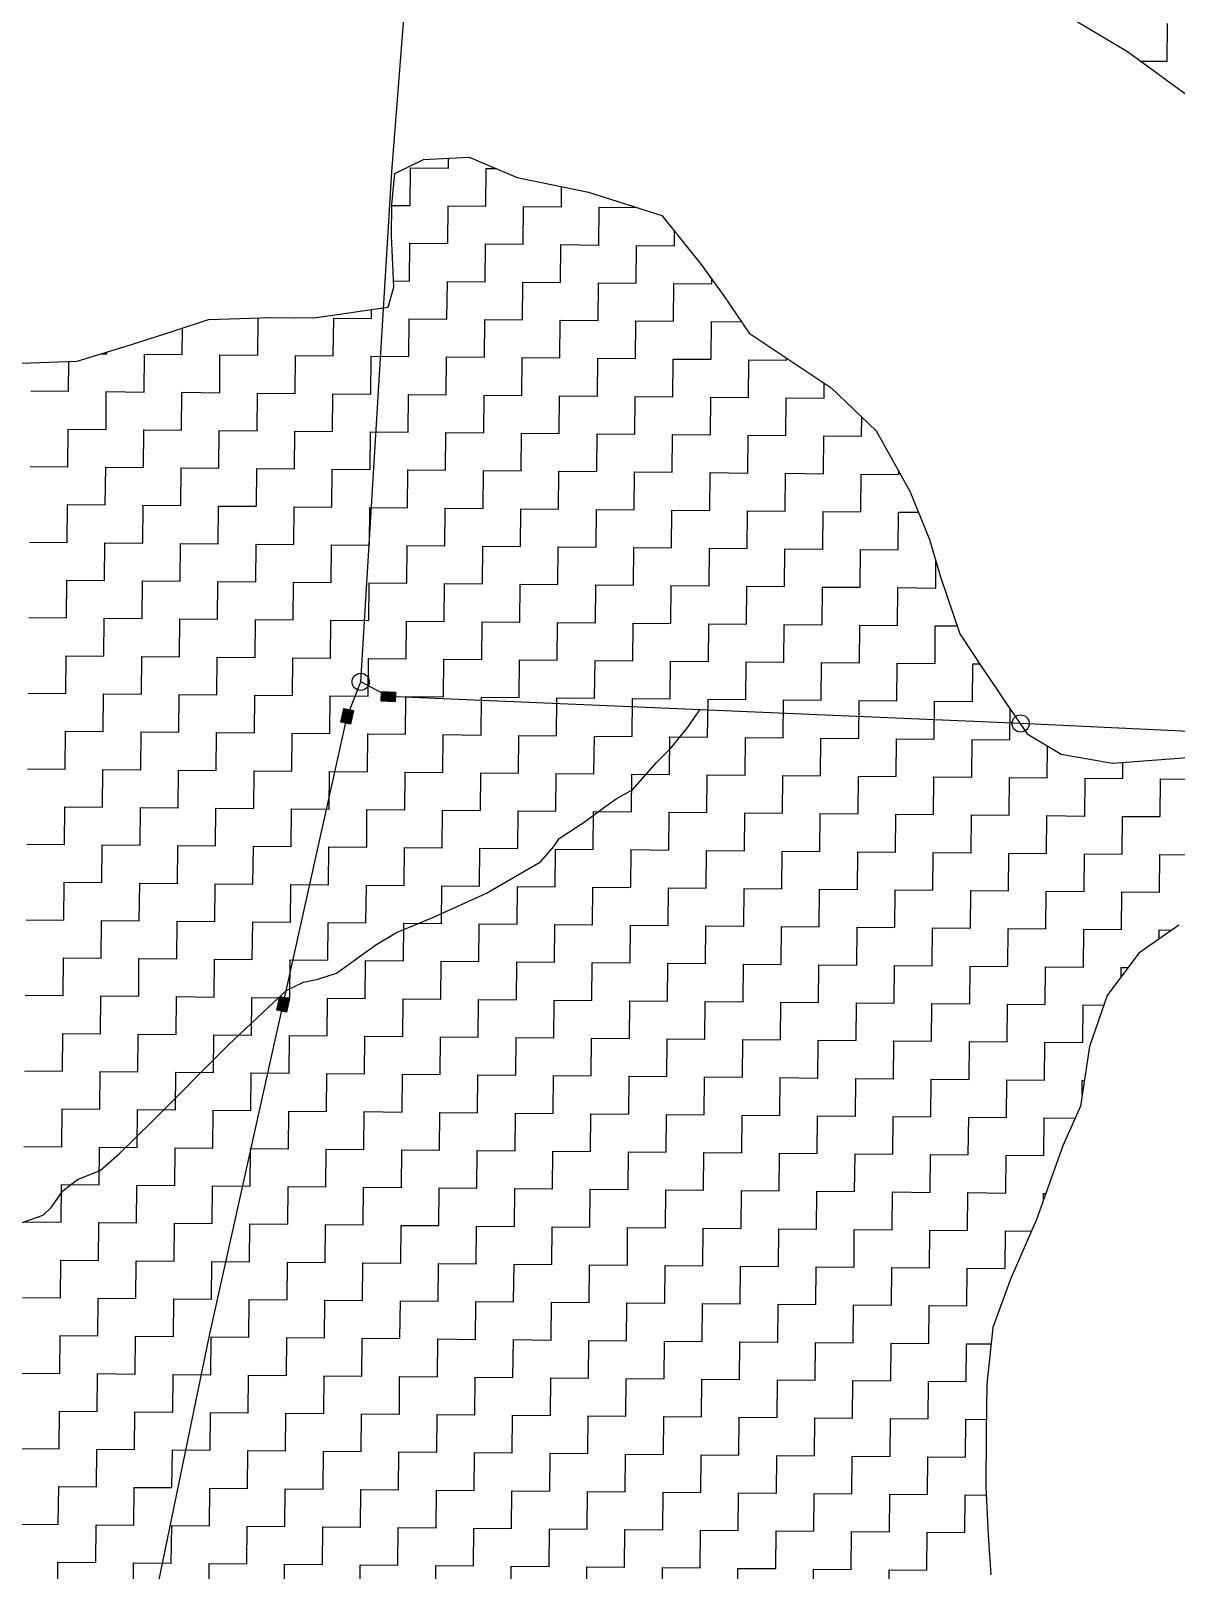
# Model space of a CAD drawing. Header units: metres. Extents: x 286188 to 288650, y 2015524 to 2018848.
# Drawn here: x 287897.1 to 288191, y 2016455.8 to 2016851 of the extents above; entities that cross this region are included whole.
import ezdxf

# ---------------------------------------------------------------- set-up
doc = ezdxf.new("R2010")
doc.units = ezdxf.units.M
doc.header["$MEASUREMENT"] = 0
for name, color, linetype in [('LINE_WATER', 4, 'Continuous'), ('POLY_HATCH', 12, 'Continuous'), ('POLY_PARCEL', 6, 'Continuous')]:
    doc.layers.add(name, color=color, linetype=linetype)

msp = doc.modelspace()

# ---------------------------------------------------------------- hatches: boundary and pattern name
for points in [[(287990.58, 2016678.75), (287990.69, 2016681.24), (287987.1, 2016681.39), (287986.99, 2016678.91)], [(287976.66, 2016673.5), (287979.09, 2016672.96), (287979.87, 2016676.47), (287977.44, 2016677.01)], [(287963.45, 2016602.57), (287961.02, 2016603.11), (287960.24, 2016599.6), (287962.67, 2016599.06)]]:
    msp.add_hatch(color=256).paths.add_polyline_path(points)

# ---------------------------------------------------------------- linework, layer by layer
for points in [[(287987.1, 2016681.39), (287990.69, 2016681.24), (287990.58, 2016678.75), (287986.99, 2016678.91)], [(287979.87, 2016676.47), (287979.09, 2016672.96), (287976.66, 2016673.5), (287977.44, 2016677.01)], [(287960.24, 2016599.6), (287961.02, 2016603.11), (287963.45, 2016602.57), (287962.67, 2016599.06)]]:
    msp.add_lwpolyline(points, close=True)
for centre in [(287981.73, 2016683.87), (288151.11, 2016673.18)]:
    msp.add_circle(centre, 2.2)
at = {"layer": 'LINE_WATER'}
for p, q in [((288065.71, 2016672.19), (288068.75, 2016676.68)), ((288061.43, 2016666.94), (288065.71, 2016672.19)), ((288057.7, 2016663.27), (288061.43, 2016666.94)), ((288051.55, 2016656.2), (288057.7, 2016663.27)), ((288047.3, 2016653.86), (288051.55, 2016656.2)), ((288044.37, 2016651.77), (288047.3, 2016653.86)), ((288039.05, 2016647.85), (288044.37, 2016651.77)), ((288032.67, 2016643.68), (288039.05, 2016647.85)), ((288027.86, 2016637.65), (288031.33, 2016641.58)), ((288031.33, 2016641.58), (288032.67, 2016643.68)), ((288014.04, 2016629.58), (288027.86, 2016637.65)), ((288000.23, 2016623.37), (288014.04, 2016629.58)), ((287990.94, 2016619.49), (288000.23, 2016623.37)), ((287985.63, 2016616.37), (287990.94, 2016619.49)), ((287975.52, 2016609.06), (287985.63, 2016616.37)), ((287970.74, 2016607.52), (287975.52, 2016609.06)), ((287957.99, 2016600.23), (287962.79, 2016604.68)), ((287962.79, 2016604.68), (287967.03, 2016606.76)), ((287967.03, 2016606.76), (287970.74, 2016607.52)), ((287947.86, 2016590.81), (287957.99, 2016600.23)), ((287928.18, 2016571), (287947.86, 2016590.81)), ((287919.91, 2016562.88), (287928.18, 2016571)), ((287914.85, 2016558.43), (287919.91, 2016562.88)), ((287909.01, 2016556.11), (287914.85, 2016558.43)), ((287902.34, 2016549.03), (287905.28, 2016553.24)), ((287905.28, 2016553.24), (287909.01, 2016556.11)), ((287880.84, 2016540.25), (287900.2, 2016546.94)), ((287900.2, 2016546.94), (287902.34, 2016549.03))]:
    msp.add_line(p, q, dxfattribs=at)
at = {"layer": 'POLY_HATCH'}
for p, q in [((288178.51, 2016845.53), (288124, 2016878.16)), ((288193.76, 2016834.44), (288178.51, 2016845.53)), ((287997.86, 2016817.95), (288009.56, 2016818.57)), ((288009.56, 2016818.57), (288021.93, 2016813.35)), ((287989.72, 2016806.34), (287990.52, 2016814.36)), ((287990.52, 2016814.36), (287997.86, 2016817.95)), ((288021.93, 2016813.35), (288040.17, 2016809.53)), ((287989.64, 2016798.3), (287989.72, 2016806.34)), ((288040.17, 2016809.53), (288059.02, 2016803.52)), ((288059.02, 2016803.52), (288069.14, 2016791.01)), ((287990.26, 2016785.15), (287989.64, 2016798.3)), ((288069.14, 2016791.01), (288074.91, 2016782.93)), ((287988.75, 2016780.05), (287990.26, 2016785.15)), ((288074.91, 2016782.93), (288081.4, 2016773.37)), ((287969.72, 2016777.3), (287988.75, 2016780.05)), ((287933.89, 2016773.97), (287942.68, 2016776.82)), ((287942.68, 2016776.82), (287958.76, 2016777.4)), ((287958.76, 2016777.4), (287969.72, 2016777.3)), ((287922.89, 2016770.42), (287933.89, 2016773.97)), ((288081.4, 2016773.37), (288102.47, 2016759.31)), ((287908.97, 2016766.17), (287922.89, 2016770.42)), ((287892.16, 2016765.59), (287908.97, 2016766.17)), ((288102.47, 2016759.31), (288114.06, 2016748.25)), ((288114.06, 2016748.25), (288122.69, 2016732.83)), ((288122.69, 2016732.83), (288127.69, 2016720.37)), ((288127.69, 2016720.37), (288130.53, 2016710.85)), ((288130.53, 2016710.85), (288135.51, 2016696.2)), ((288135.51, 2016696.2), (288141.28, 2016687.38)), ((288141.28, 2016687.38), (288147.77, 2016677.83)), ((288147.77, 2016677.83), (288152.82, 2016670.48)), ((288152.82, 2016670.48), (288161.54, 2016665.29)), ((288161.54, 2016665.29), (288174.67, 2016662.98)), ((288174.67, 2016662.98), (288209.77, 2016665.58)), ((288191.71, 2016621.44), (288181.41, 2016614.23)), ((288181.41, 2016614.23), (288173.28, 2016603.34)), ((288173.28, 2016603.34), (288168.77, 2016590.24)), ((288168.77, 2016590.24), (288166.44, 2016574.92)), ((288166.44, 2016574.92), (288161.97, 2016564.74)), ((288161.97, 2016564.74), (288155.22, 2016545.81)), ((288155.22, 2016545.81), (288148.5, 2016530.53)), ((288148.5, 2016530.53), (288144.01, 2016518.16)), ((288144.01, 2016518.16), (288142.41, 2016503.57)), ((288142.41, 2016503.57), (288142.3, 2016491.15)), ((288142.3, 2016491.15), (288142.18, 2016477.28)), ((288142.18, 2016477.28), (288142.8, 2016464.85)), ((288142.8, 2016464.85), (288143.43, 2016454.62))]:
    msp.add_line(p, q, dxfattribs=at)
at = {"layer": 'POLY_HATCH', "linetype": 'Continuous'}
for p, q in [((288188.7, 2016843.14), (288188.78, 2016852.84)), ((288181.71, 2016843.21), (288188.7, 2016843.14)), ((288004.23, 2016815.72), (288004.25, 2016818.29)), ((287994.45, 2016806.12), (287994.54, 2016815.81)), ((287994.54, 2016815.81), (288004.23, 2016815.72)), ((288013.84, 2016805.94), (288013.93, 2016815.63)), ((288013.93, 2016815.63), (288016.57, 2016815.61)), ((288033.23, 2016805.76), (288033.28, 2016810.97)), ((287989.72, 2016806.16), (287994.45, 2016806.12)), ((288004.06, 2016796.33), (288004.14, 2016806.03)), ((288004.14, 2016806.03), (288013.84, 2016805.94)), ((288023.45, 2016796.16), (288023.53, 2016805.85)), ((288023.53, 2016805.85), (288033.23, 2016805.76)), ((288042.84, 2016795.98), (288042.92, 2016805.68)), ((288042.92, 2016805.68), (288052.53, 2016805.59)), ((288062.23, 2016795.81), (288062.26, 2016799.52)), ((287994.27, 2016786.73), (287994.36, 2016796.42)), ((287994.36, 2016796.42), (288004.06, 2016796.33)), ((288013.66, 2016786.55), (288013.75, 2016796.25)), ((288013.75, 2016796.25), (288023.45, 2016796.16)), ((288033.05, 2016786.38), (288033.14, 2016796.07)), ((288033.14, 2016796.07), (288042.84, 2016795.98)), ((288052.44, 2016786.2), (288052.53, 2016795.89)), ((288052.53, 2016795.89), (288062.23, 2016795.81)), ((287990.18, 2016786.76), (287994.27, 2016786.73)), ((288003.88, 2016776.94), (288003.97, 2016786.64)), ((288003.97, 2016786.64), (288013.66, 2016786.55)), ((288023.27, 2016776.77), (288023.36, 2016786.46)), ((288023.36, 2016786.46), (288033.05, 2016786.38)), ((288071.83, 2016786.02), (288071.84, 2016787.22)), ((288042.66, 2016776.59), (288042.75, 2016786.29)), ((288042.75, 2016786.29), (288052.44, 2016786.2)), ((288062.05, 2016776.42), (288062.14, 2016786.11)), ((288062.14, 2016786.11), (288071.83, 2016786.02)), ((287984.49, 2016777.12), (287984.51, 2016779.44)), ((287935.93, 2016767.86), (287935.99, 2016774.65)), ((287955.32, 2016767.69), (287955.41, 2016777.28)), ((287957.64, 2016777.36), (287965.1, 2016777.29)), ((287965.1, 2016777.29), (287965.1, 2016777.34)), ((287974.71, 2016767.51), (287974.8, 2016777.21)), ((287974.8, 2016777.21), (287984.49, 2016777.12)), ((287994.1, 2016767.34), (287994.19, 2016777.03)), ((287994.19, 2016777.03), (288003.88, 2016776.94)), ((288013.49, 2016767.16), (288013.58, 2016776.86)), ((288013.58, 2016776.86), (288023.27, 2016776.77)), ((288032.88, 2016766.99), (288032.97, 2016776.68)), ((288032.97, 2016776.68), (288042.66, 2016776.59)), ((288052.27, 2016766.81), (288052.36, 2016776.51)), ((288052.36, 2016776.51), (288062.05, 2016776.42)), ((288071.66, 2016766.64), (288071.75, 2016776.33)), ((288071.75, 2016776.33), (288079.44, 2016776.26)), ((287915.13, 2016768.05), (287916.54, 2016768.04)), ((287916.54, 2016768.04), (287916.54, 2016768.48)), ((287926.15, 2016758.25), (287926.24, 2016767.95)), ((287926.24, 2016767.95), (287935.93, 2016767.86)), ((287945.54, 2016758.08), (287945.62, 2016767.77)), ((287945.62, 2016767.77), (287955.32, 2016767.69)), ((287964.93, 2016757.9), (287965.01, 2016767.6)), ((287965.01, 2016767.6), (287974.71, 2016767.51)), ((287984.32, 2016757.73), (287984.4, 2016767.42)), ((287984.4, 2016767.42), (287994.1, 2016767.34)), ((288003.71, 2016757.55), (288003.79, 2016767.25)), ((288003.79, 2016767.25), (288013.49, 2016767.16)), ((288023.1, 2016757.38), (288023.18, 2016767.07)), ((288023.18, 2016767.07), (288032.88, 2016766.99)), ((288042.49, 2016757.2), (288042.57, 2016766.9)), ((288042.57, 2016766.9), (288052.27, 2016766.81)), ((288061.88, 2016757.03), (288061.96, 2016766.72)), ((288061.96, 2016766.72), (288071.66, 2016766.64)), ((288091.05, 2016766.46), (288091.05, 2016766.93)), ((287906.76, 2016758.43), (287906.83, 2016766.09)), ((288081.26, 2016756.85), (288081.35, 2016766.55)), ((288081.35, 2016766.55), (288091.05, 2016766.46)), ((288100.65, 2016756.68), (288100.69, 2016760.49)), ((287897.06, 2016758.52), (287906.76, 2016758.43)), ((287916.37, 2016748.65), (287916.45, 2016758.34)), ((287916.45, 2016758.34), (287926.15, 2016758.25)), ((287935.75, 2016748.47), (287935.84, 2016758.17)), ((287935.84, 2016758.17), (287945.54, 2016758.08)), ((287955.14, 2016748.3), (287955.23, 2016757.99)), ((287955.23, 2016757.99), (287964.93, 2016757.9)), ((287974.53, 2016748.12), (287974.62, 2016757.82)), ((287974.62, 2016757.82), (287984.32, 2016757.73)), ((287993.92, 2016747.95), (287994.01, 2016757.64)), ((287994.01, 2016757.64), (288003.71, 2016757.55)), ((288013.31, 2016747.77), (288013.4, 2016757.47)), ((288013.4, 2016757.47), (288023.1, 2016757.38)), ((288032.7, 2016747.6), (288032.79, 2016757.29)), ((288032.79, 2016757.29), (288042.49, 2016757.2)), ((288052.09, 2016747.42), (288052.18, 2016757.12)), ((288052.18, 2016757.12), (288061.88, 2016757.03)), ((288071.48, 2016747.25), (288071.57, 2016756.94)), ((288071.57, 2016756.94), (288081.26, 2016756.85)), ((288090.87, 2016747.07), (288090.96, 2016756.77)), ((288090.96, 2016756.77), (288100.65, 2016756.68)), ((288110.26, 2016746.9), (288110.31, 2016751.83)), ((287906.58, 2016739.04), (287906.67, 2016748.73)), ((287906.67, 2016748.73), (287916.37, 2016748.65)), ((287925.97, 2016738.86), (287926.06, 2016748.56)), ((287926.06, 2016748.56), (287935.75, 2016748.47)), ((287945.36, 2016738.69), (287945.45, 2016748.38)), ((287945.45, 2016748.38), (287955.14, 2016748.3)), ((287964.75, 2016738.51), (287964.84, 2016748.21)), ((287964.84, 2016748.21), (287974.53, 2016748.12)), ((287984.14, 2016738.34), (287984.23, 2016748.03)), ((287984.23, 2016748.03), (287993.92, 2016747.95)), ((288003.53, 2016738.16), (288003.62, 2016747.86)), ((288003.62, 2016747.86), (288013.31, 2016747.77)), ((288022.92, 2016737.99), (288023.01, 2016747.68)), ((288023.01, 2016747.68), (288032.7, 2016747.6)), ((288042.31, 2016737.81), (288042.4, 2016747.51)), ((288042.4, 2016747.51), (288052.09, 2016747.42)), ((288061.7, 2016737.64), (288061.79, 2016747.33)), ((288061.79, 2016747.33), (288071.48, 2016747.25)), ((288081.09, 2016737.46), (288081.18, 2016747.16)), ((288081.18, 2016747.16), (288090.87, 2016747.07)), ((288100.48, 2016737.29), (288100.57, 2016746.98)), ((288100.57, 2016746.98), (288110.26, 2016746.9)), ((287896.89, 2016739.13), (287906.58, 2016739.04)), ((287916.19, 2016729.26), (287916.28, 2016738.95)), ((287916.28, 2016738.95), (287925.97, 2016738.86)), ((287935.58, 2016729.08), (287935.67, 2016738.78)), ((287935.67, 2016738.78), (287945.36, 2016738.69)), ((287954.97, 2016728.91), (287955.06, 2016738.6)), ((287955.06, 2016738.6), (287964.75, 2016738.51)), ((287974.36, 2016728.73), (287974.45, 2016738.43)), ((287974.45, 2016738.43), (287984.14, 2016738.34)), ((287993.75, 2016728.56), (287993.84, 2016738.25)), ((287993.84, 2016738.25), (288003.53, 2016738.16)), ((288013.14, 2016728.38), (288013.23, 2016738.08)), ((288013.23, 2016738.08), (288022.92, 2016737.99)), ((288032.53, 2016728.21), (288032.62, 2016737.9)), ((288032.62, 2016737.9), (288042.31, 2016737.81)), ((288051.92, 2016728.03), (288052.01, 2016737.73)), ((288052.01, 2016737.73), (288061.7, 2016737.64)), ((288071.31, 2016727.86), (288071.39, 2016737.55)), ((288071.39, 2016737.55), (288081.09, 2016737.46)), ((288090.7, 2016727.68), (288090.78, 2016737.38)), ((288090.78, 2016737.38), (288100.48, 2016737.29)), ((288110.09, 2016727.51), (288110.17, 2016737.2)), ((288110.17, 2016737.2), (288119.87, 2016737.11)), ((288119.87, 2016737.11), (288119.88, 2016737.86)), ((287906.41, 2016719.65), (287906.5, 2016729.34)), ((287906.5, 2016729.34), (287916.19, 2016729.26)), ((287925.8, 2016719.47), (287925.88, 2016729.17)), ((287925.88, 2016729.17), (287935.58, 2016729.08)), ((287945.19, 2016719.3), (287945.27, 2016728.99)), ((287945.27, 2016728.99), (287954.97, 2016728.91)), ((287964.58, 2016719.12), (287964.66, 2016728.82)), ((287964.66, 2016728.82), (287974.36, 2016728.73)), ((287983.97, 2016718.95), (287984.05, 2016728.64)), ((287984.05, 2016728.64), (287993.75, 2016728.56)), ((288003.36, 2016718.77), (288003.44, 2016728.47)), ((288003.44, 2016728.47), (288013.14, 2016728.38)), ((288022.75, 2016718.6), (288022.83, 2016728.29)), ((288022.83, 2016728.29), (288032.53, 2016728.21)), ((288042.14, 2016718.42), (288042.22, 2016728.12)), ((288042.22, 2016728.12), (288051.92, 2016728.03)), ((288061.52, 2016718.25), (288061.61, 2016727.94)), ((288061.61, 2016727.94), (288071.31, 2016727.86)), ((288080.91, 2016718.07), (288081, 2016727.77)), ((288081, 2016727.77), (288090.7, 2016727.68)), ((288100.3, 2016717.9), (288100.39, 2016727.59)), ((288100.39, 2016727.59), (288110.09, 2016727.51)), ((288119.69, 2016717.72), (288119.78, 2016727.42)), ((288119.78, 2016727.42), (288124.88, 2016727.37)), ((287896.71, 2016719.74), (287906.41, 2016719.65)), ((287916.01, 2016709.87), (287916.1, 2016719.56)), ((287916.1, 2016719.56), (287925.8, 2016719.47)), ((287935.4, 2016709.69), (287935.49, 2016719.39)), ((287935.49, 2016719.39), (287945.19, 2016719.3)), ((287954.79, 2016709.52), (287954.88, 2016719.21)), ((287954.88, 2016719.21), (287964.58, 2016719.12)), ((287974.18, 2016709.34), (287974.27, 2016719.04)), ((287974.27, 2016719.04), (287983.97, 2016718.95)), ((287993.57, 2016709.17), (287993.66, 2016718.86)), ((287993.66, 2016718.86), (288003.36, 2016718.77)), ((288012.96, 2016708.99), (288013.05, 2016718.69)), ((288013.05, 2016718.69), (288022.75, 2016718.6)), ((288032.35, 2016708.82), (288032.44, 2016718.51)), ((288032.44, 2016718.51), (288042.14, 2016718.42)), ((288051.74, 2016708.64), (288051.83, 2016718.34)), ((288051.83, 2016718.34), (288061.52, 2016718.25)), ((288071.13, 2016708.47), (288071.22, 2016718.16)), ((288071.22, 2016718.16), (288080.91, 2016718.07)), ((288090.52, 2016708.29), (288090.61, 2016717.99)), ((288090.61, 2016717.99), (288100.3, 2016717.9)), ((288109.91, 2016708.12), (288110, 2016717.81)), ((288110, 2016717.81), (288119.69, 2016717.72)), ((288129.3, 2016707.94), (288129.36, 2016714.76)), ((287906.23, 2016700.26), (287906.32, 2016709.95)), ((287906.32, 2016709.95), (287916.01, 2016709.87)), ((287925.62, 2016700.08), (287925.71, 2016709.78)), ((287925.71, 2016709.78), (287935.4, 2016709.69)), ((287945.01, 2016699.91), (287945.1, 2016709.6)), ((287945.1, 2016709.6), (287954.79, 2016709.52)), ((287964.4, 2016699.73), (287964.49, 2016709.43)), ((287964.49, 2016709.43), (287974.18, 2016709.34)), ((287983.79, 2016699.56), (287983.88, 2016709.25)), ((287983.88, 2016709.25), (287993.57, 2016709.17)), ((288003.18, 2016699.38), (288003.27, 2016709.08)), ((288003.27, 2016709.08), (288012.96, 2016708.99)), ((288022.57, 2016699.21), (288022.66, 2016708.9)), ((288022.66, 2016708.9), (288032.35, 2016708.82)), ((288041.96, 2016699.03), (288042.05, 2016708.73)), ((288042.05, 2016708.73), (288051.74, 2016708.64)), ((288061.35, 2016698.86), (288061.44, 2016708.55)), ((288061.44, 2016708.55), (288071.13, 2016708.47)), ((288080.74, 2016698.68), (288080.83, 2016708.38)), ((288080.83, 2016708.38), (288090.52, 2016708.29)), ((288100.13, 2016698.51), (288100.22, 2016708.2)), ((288100.22, 2016708.2), (288109.91, 2016708.12)), ((288119.52, 2016698.33), (288119.61, 2016708.03)), ((288119.61, 2016708.03), (288129.3, 2016707.94)), ((287896.54, 2016700.35), (287906.23, 2016700.26)), ((287915.84, 2016690.48), (287915.93, 2016700.17)), ((287915.93, 2016700.17), (287925.62, 2016700.08)), ((287935.23, 2016690.3), (287935.32, 2016700)), ((287935.32, 2016700), (287945.01, 2016699.91)), ((287954.62, 2016690.13), (287954.71, 2016699.82)), ((287954.71, 2016699.82), (287964.4, 2016699.73)), ((287974.01, 2016689.95), (287974.1, 2016699.65)), ((287974.1, 2016699.65), (287983.79, 2016699.56)), ((287993.4, 2016689.78), (287993.49, 2016699.47)), ((287993.49, 2016699.47), (288003.18, 2016699.38)), ((288012.79, 2016689.6), (288012.88, 2016699.3)), ((288012.88, 2016699.3), (288022.57, 2016699.21)), ((288032.18, 2016689.43), (288032.27, 2016699.12)), ((288032.27, 2016699.12), (288041.96, 2016699.03)), ((288051.57, 2016689.25), (288051.65, 2016698.95)), ((288051.65, 2016698.95), (288061.35, 2016698.86)), ((288070.96, 2016689.08), (288071.04, 2016698.77)), ((288071.04, 2016698.77), (288080.74, 2016698.68)), ((288090.35, 2016688.9), (288090.43, 2016698.6)), ((288090.43, 2016698.6), (288100.13, 2016698.51)), ((288109.74, 2016688.73), (288109.82, 2016698.42)), ((288109.82, 2016698.42), (288119.52, 2016698.33)), ((288129.13, 2016688.55), (288129.21, 2016698.25)), ((288129.21, 2016698.25), (288134.83, 2016698.19)), ((287906.06, 2016680.87), (287906.14, 2016690.57)), ((287906.14, 2016690.57), (287915.84, 2016690.48)), ((287925.45, 2016680.7), (287925.53, 2016690.39)), ((287925.53, 2016690.39), (287935.23, 2016690.3)), ((287944.84, 2016680.52), (287944.92, 2016690.21)), ((287944.92, 2016690.21), (287954.62, 2016690.13)), ((287964.23, 2016680.34), (287964.31, 2016690.04)), ((287964.31, 2016690.04), (287974.01, 2016689.95)), ((287983.62, 2016680.17), (287983.7, 2016689.86)), ((287983.7, 2016689.86), (287993.4, 2016689.78)), ((288003.01, 2016679.99), (288003.09, 2016689.69)), ((288003.09, 2016689.69), (288012.79, 2016689.6)), ((288022.4, 2016679.82), (288022.48, 2016689.51)), ((288022.48, 2016689.51), (288032.18, 2016689.43)), ((288041.78, 2016679.64), (288041.87, 2016689.34)), ((288041.87, 2016689.34), (288051.57, 2016689.25)), ((288061.17, 2016679.47), (288061.26, 2016689.16)), ((288061.26, 2016689.16), (288070.96, 2016689.08)), ((288080.56, 2016679.29), (288080.65, 2016688.99)), ((288080.65, 2016688.99), (288090.35, 2016688.9)), ((288099.95, 2016679.12), (288100.04, 2016688.81)), ((288100.04, 2016688.81), (288109.74, 2016688.73)), ((288119.34, 2016678.94), (288119.43, 2016688.64)), ((288119.43, 2016688.64), (288129.13, 2016688.55)), ((288138.73, 2016678.77), (288138.82, 2016688.46)), ((288138.82, 2016688.46), (288140.58, 2016688.45)), ((287896.36, 2016680.96), (287906.06, 2016680.87)), ((287915.66, 2016671.09), (287915.75, 2016680.78)), ((287915.75, 2016680.78), (287925.45, 2016680.7)), ((287935.05, 2016670.91), (287935.14, 2016680.61)), ((287935.14, 2016680.61), (287944.84, 2016680.52)), ((287954.44, 2016670.74), (287954.53, 2016680.43)), ((287954.53, 2016680.43), (287964.23, 2016680.34)), ((287973.83, 2016670.56), (287973.92, 2016680.26)), ((287973.92, 2016680.26), (287983.62, 2016680.17)), ((287993.22, 2016670.39), (287993.31, 2016680.08)), ((287993.31, 2016680.08), (288003.01, 2016679.99)), ((288012.61, 2016670.21), (288012.7, 2016679.91)), ((288012.7, 2016679.91), (288022.4, 2016679.82)), ((288032, 2016670.04), (288032.09, 2016679.73)), ((288032.09, 2016679.73), (288041.78, 2016679.64)), ((288051.39, 2016669.86), (288051.48, 2016679.56)), ((288051.48, 2016679.56), (288061.17, 2016679.47)), ((288070.78, 2016669.69), (288070.87, 2016679.38)), ((288070.87, 2016679.38), (288080.56, 2016679.29)), ((288090.17, 2016669.51), (288090.26, 2016679.21)), ((288090.26, 2016679.21), (288099.95, 2016679.12)), ((288109.56, 2016669.34), (288109.65, 2016679.03)), ((288109.65, 2016679.03), (288119.34, 2016678.94)), ((288128.95, 2016669.16), (288129.04, 2016678.86)), ((288129.04, 2016678.86), (288138.73, 2016678.77)), ((288148.34, 2016668.99), (288148.41, 2016676.89)), ((287905.88, 2016661.48), (287905.97, 2016671.18)), ((287905.97, 2016671.18), (287915.66, 2016671.09)), ((287925.27, 2016661.31), (287925.36, 2016671)), ((287925.36, 2016671), (287935.05, 2016670.91)), ((287944.66, 2016661.13), (287944.75, 2016670.83)), ((287944.75, 2016670.83), (287954.44, 2016670.74)), ((287964.05, 2016660.96), (287964.14, 2016670.65)), ((287964.14, 2016670.65), (287973.83, 2016670.56)), ((287983.44, 2016660.78), (287983.53, 2016670.47)), ((287983.53, 2016670.47), (287993.22, 2016670.39)), ((288002.83, 2016660.6), (288002.92, 2016670.3)), ((288002.92, 2016670.3), (288012.61, 2016670.21)), ((288022.22, 2016660.43), (288022.31, 2016670.12)), ((288022.31, 2016670.12), (288032, 2016670.04)), ((288041.61, 2016660.25), (288041.7, 2016669.95)), ((288041.7, 2016669.95), (288051.39, 2016669.86)), ((288061, 2016660.08), (288061.09, 2016669.77)), ((288061.09, 2016669.77), (288070.78, 2016669.69)), ((288080.39, 2016659.9), (288080.48, 2016669.6)), ((288080.48, 2016669.6), (288090.17, 2016669.51)), ((288099.78, 2016659.73), (288099.87, 2016669.42)), ((288099.87, 2016669.42), (288109.56, 2016669.34)), ((288119.17, 2016659.55), (288119.26, 2016669.25)), ((288119.26, 2016669.25), (288128.95, 2016669.16)), ((288138.56, 2016659.38), (288138.65, 2016669.07)), ((288138.65, 2016669.07), (288148.34, 2016668.99)), ((288157.95, 2016659.2), (288158.02, 2016667.38)), ((287896.19, 2016661.57), (287905.88, 2016661.48)), ((287915.49, 2016651.7), (287915.58, 2016661.39)), ((287915.58, 2016661.39), (287925.27, 2016661.31)), ((287934.88, 2016651.52), (287934.97, 2016661.22)), ((287934.97, 2016661.22), (287944.66, 2016661.13)), ((287954.27, 2016651.35), (287954.36, 2016661.04)), ((287954.36, 2016661.04), (287964.05, 2016660.96)), ((287973.66, 2016651.17), (287973.75, 2016660.87)), ((287973.75, 2016660.87), (287983.44, 2016660.78)), ((287993.05, 2016651), (287993.14, 2016660.69)), ((287993.14, 2016660.69), (288002.83, 2016660.6)), ((288012.44, 2016650.82), (288012.53, 2016660.52)), ((288012.53, 2016660.52), (288022.22, 2016660.43)), ((288031.83, 2016650.65), (288031.91, 2016660.34)), ((288031.91, 2016660.34), (288041.61, 2016660.25)), ((288051.22, 2016650.47), (288051.3, 2016660.17)), ((288051.3, 2016660.17), (288061, 2016660.08)), ((288070.61, 2016650.3), (288070.69, 2016659.99)), ((288070.69, 2016659.99), (288080.39, 2016659.9)), ((288177.34, 2016659.03), (288177.37, 2016663.18)), ((288090, 2016650.12), (288090.08, 2016659.82)), ((288090.08, 2016659.82), (288099.78, 2016659.73)), ((288109.39, 2016649.95), (288109.47, 2016659.64)), ((288109.47, 2016659.64), (288119.17, 2016659.55)), ((288128.78, 2016649.77), (288128.86, 2016659.47)), ((288128.86, 2016659.47), (288138.56, 2016659.38)), ((288148.17, 2016649.6), (288148.25, 2016659.29)), ((288148.25, 2016659.29), (288157.95, 2016659.2)), ((288167.56, 2016649.42), (288167.64, 2016659.12)), ((288167.64, 2016659.12), (288177.34, 2016659.03)), ((288186.94, 2016649.25), (288187.03, 2016658.94)), ((288187.03, 2016658.94), (288196.73, 2016658.85)), ((287905.71, 2016642.09), (287905.79, 2016651.79)), ((287905.79, 2016651.79), (287915.49, 2016651.7)), ((287925.1, 2016641.92), (287925.18, 2016651.61)), ((287925.18, 2016651.61), (287934.88, 2016651.52)), ((287944.49, 2016641.74), (287944.57, 2016651.44)), ((287944.57, 2016651.44), (287954.27, 2016651.35)), ((287963.88, 2016641.57), (287963.96, 2016651.26)), ((287963.96, 2016651.26), (287973.66, 2016651.17)), ((287983.27, 2016641.39), (287983.35, 2016651.09)), ((287983.35, 2016651.09), (287993.05, 2016651)), ((288002.66, 2016641.22), (288002.74, 2016650.91)), ((288002.74, 2016650.91), (288012.44, 2016650.82)), ((288022.04, 2016641.04), (288022.13, 2016650.73)), ((288022.13, 2016650.73), (288031.83, 2016650.65)), ((288041.43, 2016640.86), (288041.52, 2016650.56)), ((288041.52, 2016650.56), (288051.22, 2016650.47)), ((288060.82, 2016640.69), (288060.91, 2016650.38)), ((288060.91, 2016650.38), (288070.61, 2016650.3)), ((288080.21, 2016640.51), (288080.3, 2016650.21)), ((288080.3, 2016650.21), (288090, 2016650.12)), ((288099.6, 2016640.34), (288099.69, 2016650.03)), ((288099.69, 2016650.03), (288109.39, 2016649.95)), ((288118.99, 2016640.16), (288119.08, 2016649.86)), ((288119.08, 2016649.86), (288128.78, 2016649.77)), ((288138.38, 2016639.99), (288138.47, 2016649.68)), ((288138.47, 2016649.68), (288148.17, 2016649.6)), ((288157.77, 2016639.81), (288157.86, 2016649.51)), ((288157.86, 2016649.51), (288167.56, 2016649.42)), ((288177.16, 2016639.64), (288177.25, 2016649.33)), ((288177.25, 2016649.33), (288186.94, 2016649.25)), ((287896.01, 2016642.18), (287905.71, 2016642.09)), ((287915.31, 2016632.31), (287915.4, 2016642)), ((287915.4, 2016642), (287925.1, 2016641.92)), ((287934.7, 2016632.13), (287934.79, 2016641.83)), ((287934.79, 2016641.83), (287944.49, 2016641.74)), ((287954.09, 2016631.96), (287954.18, 2016641.65)), ((287954.18, 2016641.65), (287963.88, 2016641.57)), ((287973.48, 2016631.78), (287973.57, 2016641.48)), ((287973.57, 2016641.48), (287983.27, 2016641.39)), ((287992.87, 2016631.61), (287992.96, 2016641.3)), ((287992.96, 2016641.3), (288002.66, 2016641.22)), ((288012.26, 2016631.43), (288012.35, 2016641.13)), ((288012.35, 2016641.13), (288022.04, 2016641.04)), ((288031.65, 2016631.26), (288031.74, 2016640.95)), ((288031.74, 2016640.95), (288041.43, 2016640.86)), ((288051.04, 2016631.08), (288051.13, 2016640.78)), ((288051.13, 2016640.78), (288060.82, 2016640.69)), ((288070.43, 2016630.91), (288070.52, 2016640.6)), ((288070.52, 2016640.6), (288080.21, 2016640.51)), ((288089.82, 2016630.73), (288089.91, 2016640.43)), ((288089.91, 2016640.43), (288099.6, 2016640.34)), ((288109.21, 2016630.56), (288109.3, 2016640.25)), ((288109.3, 2016640.25), (288118.99, 2016640.16)), ((288128.6, 2016630.38), (288128.69, 2016640.08)), ((288128.69, 2016640.08), (288138.38, 2016639.99)), ((288147.99, 2016630.21), (288148.08, 2016639.9)), ((288148.08, 2016639.9), (288157.77, 2016639.81)), ((288167.38, 2016630.03), (288167.47, 2016639.73)), ((288167.47, 2016639.73), (288177.16, 2016639.64)), ((288186.77, 2016629.86), (288186.86, 2016639.55)), ((288186.86, 2016639.55), (288196.55, 2016639.46)), ((287905.53, 2016622.7), (287905.62, 2016632.4)), ((287905.62, 2016632.4), (287915.31, 2016632.31)), ((287924.92, 2016622.53), (287925.01, 2016632.22)), ((287925.01, 2016632.22), (287934.7, 2016632.13)), ((287944.31, 2016622.35), (287944.4, 2016632.05)), ((287944.4, 2016632.05), (287954.09, 2016631.96)), ((287963.7, 2016622.18), (287963.79, 2016631.87)), ((287963.79, 2016631.87), (287973.48, 2016631.78)), ((287983.09, 2016622), (287983.18, 2016631.7)), ((287983.18, 2016631.7), (287992.87, 2016631.61)), ((288002.48, 2016621.83), (288002.57, 2016631.52)), ((288002.57, 2016631.52), (288012.26, 2016631.43)), ((288021.87, 2016621.65), (288021.96, 2016631.35)), ((288021.96, 2016631.35), (288031.65, 2016631.26)), ((288041.26, 2016621.48), (288041.35, 2016631.17)), ((288041.35, 2016631.17), (288051.04, 2016631.08)), ((288060.65, 2016621.3), (288060.74, 2016630.99)), ((288060.74, 2016630.99), (288070.43, 2016630.91)), ((288080.04, 2016621.12), (288080.13, 2016630.82)), ((288080.13, 2016630.82), (288089.82, 2016630.73)), ((288099.43, 2016620.95), (288099.52, 2016630.64)), ((288099.52, 2016630.64), (288109.21, 2016630.56)), ((288118.82, 2016620.77), (288118.91, 2016630.47)), ((288118.91, 2016630.47), (288128.6, 2016630.38)), ((288138.21, 2016620.6), (288138.3, 2016630.29)), ((288138.3, 2016630.29), (288147.99, 2016630.21)), ((288157.6, 2016620.42), (288157.69, 2016630.12)), ((288157.69, 2016630.12), (288167.38, 2016630.03)), ((288176.99, 2016620.25), (288177.07, 2016629.94)), ((288177.07, 2016629.94), (288186.77, 2016629.86)), ((287895.84, 2016622.79), (287905.53, 2016622.7)), ((287915.14, 2016612.92), (287915.23, 2016622.61)), ((287915.23, 2016622.61), (287924.92, 2016622.53)), ((287934.53, 2016612.74), (287934.62, 2016622.44)), ((287934.62, 2016622.44), (287944.31, 2016622.35)), ((287953.92, 2016612.57), (287954.01, 2016622.26)), ((287954.01, 2016622.26), (287963.7, 2016622.18)), ((287973.31, 2016612.39), (287973.4, 2016622.09)), ((287973.4, 2016622.09), (287983.09, 2016622)), ((287992.7, 2016612.22), (287992.79, 2016621.91)), ((287992.79, 2016621.91), (288002.48, 2016621.83)), ((288012.09, 2016612.04), (288012.17, 2016621.74)), ((288012.17, 2016621.74), (288021.87, 2016621.65)), ((288031.48, 2016611.87), (288031.56, 2016621.56)), ((288031.56, 2016621.56), (288041.26, 2016621.48)), ((288050.87, 2016611.69), (288050.95, 2016621.39)), ((288050.95, 2016621.39), (288060.65, 2016621.3)), ((288070.26, 2016611.52), (288070.34, 2016621.21)), ((288070.34, 2016621.21), (288080.04, 2016621.12)), ((288089.65, 2016611.34), (288089.73, 2016621.04)), ((288089.73, 2016621.04), (288099.43, 2016620.95)), ((288109.04, 2016611.17), (288109.12, 2016620.86)), ((288109.12, 2016620.86), (288118.82, 2016620.77)), ((288128.43, 2016610.99), (288128.51, 2016620.69)), ((288128.51, 2016620.69), (288138.21, 2016620.6)), ((288147.82, 2016610.82), (288147.9, 2016620.51)), ((288147.9, 2016620.51), (288157.6, 2016620.42)), ((288167.2, 2016610.64), (288167.29, 2016620.34)), ((288167.29, 2016620.34), (288176.99, 2016620.25)), ((288186.66, 2016617.9), (288186.68, 2016620.16)), ((288186.68, 2016620.16), (288189.85, 2016620.13)), ((287905.36, 2016603.31), (287905.44, 2016613.01)), ((287905.44, 2016613.01), (287915.14, 2016612.92)), ((287924.75, 2016603.14), (287924.83, 2016612.83)), ((287924.83, 2016612.83), (287934.53, 2016612.74)), ((287944.14, 2016602.96), (287944.22, 2016612.66)), ((287944.22, 2016612.66), (287953.92, 2016612.57)), ((287963.53, 2016602.79), (287963.61, 2016612.48)), ((287963.61, 2016612.48), (287973.31, 2016612.39)), ((287982.92, 2016602.61), (287983, 2016612.31)), ((287983, 2016612.31), (287992.7, 2016612.22)), ((288002.3, 2016602.44), (288002.39, 2016612.13)), ((288002.39, 2016612.13), (288012.09, 2016612.04)), ((288021.69, 2016602.26), (288021.78, 2016611.96)), ((288021.78, 2016611.96), (288031.48, 2016611.87)), ((288041.08, 2016602.09), (288041.17, 2016611.78)), ((288041.17, 2016611.78), (288050.87, 2016611.69)), ((288060.47, 2016601.91), (288060.56, 2016611.61)), ((288060.56, 2016611.61), (288070.26, 2016611.52)), ((288079.86, 2016601.74), (288079.95, 2016611.43)), ((288079.95, 2016611.43), (288089.65, 2016611.34)), ((288099.25, 2016601.56), (288099.34, 2016611.25)), ((288099.34, 2016611.25), (288109.04, 2016611.17)), ((288118.64, 2016601.38), (288118.73, 2016611.08)), ((288118.73, 2016611.08), (288128.43, 2016610.99)), ((288138.03, 2016601.21), (288138.12, 2016610.9)), ((288138.12, 2016610.9), (288147.82, 2016610.82)), ((288157.42, 2016601.03), (288157.51, 2016610.73)), ((288157.51, 2016610.73), (288167.2, 2016610.64)), ((288176.88, 2016608.16), (288176.9, 2016610.55)), ((288176.9, 2016610.55), (288178.66, 2016610.54)), ((287895.66, 2016603.4), (287905.36, 2016603.31)), ((287914.96, 2016593.53), (287915.05, 2016603.22)), ((287915.05, 2016603.22), (287924.75, 2016603.14)), ((287934.35, 2016593.35), (287934.44, 2016603.05)), ((287934.44, 2016603.05), (287944.14, 2016602.96)), ((287953.74, 2016593.18), (287953.83, 2016602.87)), ((287953.83, 2016602.87), (287963.53, 2016602.79)), ((287973.13, 2016593), (287973.22, 2016602.7)), ((287973.22, 2016602.7), (287982.92, 2016602.61)), ((287992.52, 2016592.83), (287992.61, 2016602.52)), ((287992.61, 2016602.52), (288002.3, 2016602.44)), ((288011.91, 2016592.65), (288012, 2016602.35)), ((288012, 2016602.35), (288021.69, 2016602.26)), ((288031.3, 2016592.48), (288031.39, 2016602.17)), ((288031.39, 2016602.17), (288041.08, 2016602.09)), ((288050.69, 2016592.3), (288050.78, 2016602)), ((288050.78, 2016602), (288060.47, 2016601.91)), ((288070.08, 2016592.13), (288070.17, 2016601.82)), ((288070.17, 2016601.82), (288079.86, 2016601.74)), ((288089.47, 2016591.95), (288089.56, 2016601.65)), ((288089.56, 2016601.65), (288099.25, 2016601.56)), ((288108.86, 2016591.78), (288108.95, 2016601.47)), ((288108.95, 2016601.47), (288118.64, 2016601.38)), ((288128.25, 2016591.6), (288128.34, 2016601.3)), ((288128.34, 2016601.3), (288138.03, 2016601.21)), ((288147.64, 2016591.43), (288147.73, 2016601.12)), ((288147.73, 2016601.12), (288157.42, 2016601.03)), ((288167.03, 2016591.25), (288167.12, 2016600.95)), ((288167.12, 2016600.95), (288172.44, 2016600.9)), ((287905.18, 2016583.92), (287905.27, 2016593.62)), ((287905.27, 2016593.62), (287914.96, 2016593.53)), ((287924.57, 2016583.75), (287924.66, 2016593.44)), ((287924.66, 2016593.44), (287934.35, 2016593.35)), ((287943.96, 2016583.57), (287944.05, 2016593.27)), ((287944.05, 2016593.27), (287953.74, 2016593.18)), ((287963.35, 2016583.4), (287963.44, 2016593.09)), ((287963.44, 2016593.09), (287973.13, 2016593)), ((287982.74, 2016583.22), (287982.83, 2016592.92)), ((287982.83, 2016592.92), (287992.52, 2016592.83)), ((288002.13, 2016583.05), (288002.22, 2016592.74)), ((288002.22, 2016592.74), (288011.91, 2016592.65)), ((288021.52, 2016582.87), (288021.61, 2016592.57)), ((288021.61, 2016592.57), (288031.3, 2016592.48)), ((288040.91, 2016582.7), (288041, 2016592.39)), ((288041, 2016592.39), (288050.69, 2016592.3)), ((288060.3, 2016582.52), (288060.39, 2016592.22)), ((288060.39, 2016592.22), (288070.08, 2016592.13)), ((288079.69, 2016582.35), (288079.78, 2016592.04)), ((288079.78, 2016592.04), (288089.47, 2016591.95)), ((288099.08, 2016582.17), (288099.17, 2016591.87)), ((288099.17, 2016591.87), (288108.86, 2016591.78)), ((288118.47, 2016582), (288118.56, 2016591.69)), ((288118.56, 2016591.69), (288128.25, 2016591.6)), ((288137.86, 2016581.82), (288137.95, 2016591.51)), ((288137.95, 2016591.51), (288147.64, 2016591.43)), ((288157.25, 2016581.64), (288157.33, 2016591.34)), ((288157.33, 2016591.34), (288167.03, 2016591.25)), ((287895.49, 2016584.01), (287905.18, 2016583.92)), ((287914.79, 2016574.14), (287914.88, 2016583.83)), ((287914.88, 2016583.83), (287924.57, 2016583.75)), ((287934.18, 2016573.96), (287934.27, 2016583.66)), ((287934.27, 2016583.66), (287943.96, 2016583.57)), ((287953.57, 2016573.79), (287953.66, 2016583.48)), ((287953.66, 2016583.48), (287963.35, 2016583.4)), ((287972.96, 2016573.61), (287973.05, 2016583.31)), ((287973.05, 2016583.31), (287982.74, 2016583.22)), ((287992.35, 2016573.44), (287992.43, 2016583.13)), ((287992.43, 2016583.13), (288002.13, 2016583.05)), ((288011.74, 2016573.26), (288011.82, 2016582.96)), ((288011.82, 2016582.96), (288021.52, 2016582.87)), ((288031.13, 2016573.09), (288031.21, 2016582.78)), ((288031.21, 2016582.78), (288040.91, 2016582.7)), ((288050.52, 2016572.91), (288050.6, 2016582.61)), ((288050.6, 2016582.61), (288060.3, 2016582.52)), ((288069.91, 2016572.74), (288069.99, 2016582.43)), ((288069.99, 2016582.43), (288079.69, 2016582.35)), ((288089.3, 2016572.56), (288089.38, 2016582.26)), ((288089.38, 2016582.26), (288099.08, 2016582.17)), ((288108.69, 2016572.39), (288108.77, 2016582.08)), ((288108.77, 2016582.08), (288118.47, 2016582)), ((288128.08, 2016572.21), (288128.16, 2016581.91)), ((288128.16, 2016581.91), (288137.86, 2016581.82)), ((288147.46, 2016572.04), (288147.55, 2016581.73)), ((288147.55, 2016581.73), (288157.25, 2016581.64)), ((288166.91, 2016577.98), (288166.94, 2016581.56)), ((288166.94, 2016581.56), (288167.45, 2016581.55)), ((287905.01, 2016564.53), (287905.09, 2016574.23)), ((287905.09, 2016574.23), (287914.79, 2016574.14)), ((287924.4, 2016564.36), (287924.48, 2016574.05)), ((287924.48, 2016574.05), (287934.18, 2016573.96)), ((287943.79, 2016564.18), (287943.87, 2016573.88)), ((287943.87, 2016573.88), (287953.57, 2016573.79)), ((287963.18, 2016564.01), (287963.26, 2016573.7)), ((287963.26, 2016573.7), (287972.96, 2016573.61)), ((287982.56, 2016563.83), (287982.65, 2016573.53)), ((287982.65, 2016573.53), (287992.35, 2016573.44)), ((288001.95, 2016563.66), (288002.04, 2016573.35)), ((288002.04, 2016573.35), (288011.74, 2016573.26)), ((288021.34, 2016563.48), (288021.43, 2016573.18)), ((288021.43, 2016573.18), (288031.13, 2016573.09)), ((288040.73, 2016563.31), (288040.82, 2016573)), ((288040.82, 2016573), (288050.52, 2016572.91)), ((288060.12, 2016563.13), (288060.21, 2016572.83)), ((288060.21, 2016572.83), (288069.91, 2016572.74)), ((288079.51, 2016562.96), (288079.6, 2016572.65)), ((288079.6, 2016572.65), (288089.3, 2016572.56)), ((288098.9, 2016562.78), (288098.99, 2016572.48)), ((288098.99, 2016572.48), (288108.69, 2016572.39)), ((288118.29, 2016562.61), (288118.38, 2016572.3)), ((288118.38, 2016572.3), (288128.08, 2016572.21)), ((288137.68, 2016562.43), (288137.77, 2016572.13)), ((288137.77, 2016572.13), (288147.46, 2016572.04)), ((288157.07, 2016562.26), (288157.16, 2016571.95)), ((288157.16, 2016571.95), (288165.11, 2016571.88)), ((287895.31, 2016564.62), (287905.01, 2016564.53)), ((287914.61, 2016554.75), (287914.7, 2016564.44)), ((287914.7, 2016564.44), (287924.4, 2016564.36)), ((287934, 2016554.57), (287934.09, 2016564.27)), ((287934.09, 2016564.27), (287943.79, 2016564.18)), ((287953.39, 2016554.4), (287953.48, 2016564.09)), ((287953.48, 2016564.09), (287963.18, 2016564.01)), ((287972.78, 2016554.22), (287972.87, 2016563.92)), ((287972.87, 2016563.92), (287982.56, 2016563.83)), ((287992.17, 2016554.05), (287992.26, 2016563.74)), ((287992.26, 2016563.74), (288001.95, 2016563.66)), ((288011.56, 2016553.87), (288011.65, 2016563.57)), ((288011.65, 2016563.57), (288021.34, 2016563.48)), ((288030.95, 2016553.7), (288031.04, 2016563.39)), ((288031.04, 2016563.39), (288040.73, 2016563.31)), ((288050.34, 2016553.52), (288050.43, 2016563.22)), ((288050.43, 2016563.22), (288060.12, 2016563.13)), ((288069.73, 2016553.35), (288069.82, 2016563.04)), ((288069.82, 2016563.04), (288079.51, 2016562.96)), ((288089.12, 2016553.17), (288089.21, 2016562.87)), ((288089.21, 2016562.87), (288098.9, 2016562.78)), ((288108.51, 2016553), (288108.6, 2016562.69)), ((288108.6, 2016562.69), (288118.29, 2016562.61)), ((288127.9, 2016552.82), (288127.99, 2016562.52)), ((288127.99, 2016562.52), (288137.68, 2016562.43)), ((288147.29, 2016552.65), (288147.38, 2016562.34)), ((288147.38, 2016562.34), (288157.07, 2016562.26)), ((287904.83, 2016545.14), (287904.92, 2016554.84)), ((287904.92, 2016554.84), (287914.61, 2016554.75)), ((287924.22, 2016544.97), (287924.31, 2016554.66)), ((287924.31, 2016554.66), (287934, 2016554.57)), ((287943.61, 2016544.79), (287943.7, 2016554.49)), ((287943.7, 2016554.49), (287953.39, 2016554.4)), ((287963, 2016544.62), (287963.09, 2016554.31)), ((287963.09, 2016554.31), (287972.78, 2016554.22)), ((287982.39, 2016544.44), (287982.48, 2016554.14)), ((287982.48, 2016554.14), (287992.17, 2016554.05)), ((288001.78, 2016544.27), (288001.87, 2016553.96)), ((288001.87, 2016553.96), (288011.56, 2016553.87)), ((288021.17, 2016544.09), (288021.26, 2016553.79)), ((288021.26, 2016553.79), (288030.95, 2016553.7)), ((288040.56, 2016543.92), (288040.65, 2016553.61)), ((288040.65, 2016553.61), (288050.34, 2016553.52)), ((288059.95, 2016543.74), (288060.04, 2016553.44)), ((288060.04, 2016553.44), (288069.73, 2016553.35)), ((288079.34, 2016543.57), (288079.43, 2016553.26)), ((288079.43, 2016553.26), (288089.12, 2016553.17)), ((288098.73, 2016543.39), (288098.82, 2016553.09)), ((288098.82, 2016553.09), (288108.51, 2016553)), ((288118.12, 2016543.22), (288118.21, 2016552.91)), ((288118.21, 2016552.91), (288127.9, 2016552.82)), ((288137.51, 2016543.04), (288137.59, 2016552.74)), ((288137.59, 2016552.74), (288147.29, 2016552.65)), ((288156.97, 2016550.71), (288156.98, 2016552.56)), ((288156.98, 2016552.56), (288157.62, 2016552.55)), ((287895.14, 2016545.23), (287904.83, 2016545.14)), ((287914.44, 2016535.36), (287914.53, 2016545.05)), ((287914.53, 2016545.05), (287924.22, 2016544.97)), ((287933.83, 2016535.19), (287933.92, 2016544.88)), ((287933.92, 2016544.88), (287943.61, 2016544.79)), ((287953.22, 2016535.01), (287953.31, 2016544.7)), ((287953.31, 2016544.7), (287963, 2016544.62)), ((287972.61, 2016534.83), (287972.69, 2016544.53)), ((287972.69, 2016544.53), (287982.39, 2016544.44)), ((287992, 2016534.66), (287992.08, 2016544.35)), ((287992.08, 2016544.35), (288001.78, 2016544.27)), ((288011.39, 2016534.48), (288011.47, 2016544.18)), ((288011.47, 2016544.18), (288021.17, 2016544.09)), ((288030.78, 2016534.31), (288030.86, 2016544)), ((288030.86, 2016544), (288040.56, 2016543.92)), ((288050.17, 2016534.13), (288050.25, 2016543.83)), ((288050.25, 2016543.83), (288059.95, 2016543.74)), ((288069.56, 2016533.96), (288069.64, 2016543.65)), ((288069.64, 2016543.65), (288079.34, 2016543.57)), ((288088.95, 2016533.78), (288089.03, 2016543.48)), ((288089.03, 2016543.48), (288098.73, 2016543.39)), ((288108.34, 2016533.61), (288108.42, 2016543.3)), ((288108.42, 2016543.3), (288118.12, 2016543.22)), ((288127.72, 2016533.43), (288127.81, 2016543.13)), ((288127.81, 2016543.13), (288137.51, 2016543.04)), ((288147.11, 2016533.26), (288147.2, 2016542.95)), ((288147.2, 2016542.95), (288153.94, 2016542.89)), ((287904.66, 2016525.75), (287904.74, 2016535.45)), ((287904.74, 2016535.45), (287914.44, 2016535.36)), ((287924.05, 2016525.58), (287924.13, 2016535.27)), ((287924.13, 2016535.27), (287933.83, 2016535.19)), ((287943.44, 2016525.4), (287943.52, 2016535.1)), ((287943.52, 2016535.1), (287953.22, 2016535.01)), ((287962.82, 2016525.23), (287962.91, 2016534.92)), ((287962.91, 2016534.92), (287972.61, 2016534.83)), ((287982.21, 2016525.05), (287982.3, 2016534.75)), ((287982.3, 2016534.75), (287992, 2016534.66)), ((288001.6, 2016524.88), (288001.69, 2016534.57)), ((288001.69, 2016534.57), (288011.39, 2016534.48)), ((288020.99, 2016524.7), (288021.08, 2016534.4)), ((288021.08, 2016534.4), (288030.78, 2016534.31)), ((288040.38, 2016524.53), (288040.47, 2016534.22)), ((288040.47, 2016534.22), (288050.17, 2016534.13)), ((288059.77, 2016524.35), (288059.86, 2016534.05)), ((288059.86, 2016534.05), (288069.56, 2016533.96)), ((288079.16, 2016524.18), (288079.25, 2016533.87)), ((288079.25, 2016533.87), (288088.95, 2016533.78)), ((288098.55, 2016524), (288098.64, 2016533.7)), ((288098.64, 2016533.7), (288108.34, 2016533.61)), ((288117.94, 2016523.83), (288118.03, 2016533.52)), ((288118.03, 2016533.52), (288127.72, 2016533.43)), ((288137.33, 2016523.65), (288137.42, 2016533.35)), ((288137.42, 2016533.35), (288147.11, 2016533.26)), ((287894.96, 2016525.84), (287904.66, 2016525.75)), ((287914.26, 2016515.97), (287914.35, 2016525.67)), ((287914.35, 2016525.67), (287924.05, 2016525.58)), ((287933.65, 2016515.8), (287933.74, 2016525.49)), ((287933.74, 2016525.49), (287943.44, 2016525.4)), ((287953.04, 2016515.62), (287953.13, 2016525.32)), ((287953.13, 2016525.32), (287962.82, 2016525.23)), ((287972.43, 2016515.45), (287972.52, 2016525.14)), ((287972.52, 2016525.14), (287982.21, 2016525.05)), ((287991.82, 2016515.27), (287991.91, 2016524.96)), ((287991.91, 2016524.96), (288001.6, 2016524.88)), ((288011.21, 2016515.09), (288011.3, 2016524.79)), ((288011.3, 2016524.79), (288020.99, 2016524.7)), ((288030.6, 2016514.92), (288030.69, 2016524.61)), ((288030.69, 2016524.61), (288040.38, 2016524.53)), ((288049.99, 2016514.74), (288050.08, 2016524.44)), ((288050.08, 2016524.44), (288059.77, 2016524.35)), ((288069.38, 2016514.57), (288069.47, 2016524.26)), ((288069.47, 2016524.26), (288079.16, 2016524.18)), ((288088.77, 2016514.39), (288088.86, 2016524.09)), ((288088.86, 2016524.09), (288098.55, 2016524)), ((288108.16, 2016514.22), (288108.25, 2016523.91)), ((288108.25, 2016523.91), (288117.94, 2016523.83)), ((288127.55, 2016514.04), (288127.64, 2016523.74)), ((288127.64, 2016523.74), (288137.33, 2016523.65)), ((287904.48, 2016506.36), (287904.57, 2016516.06)), ((287904.57, 2016516.06), (287914.26, 2016515.97)), ((287923.87, 2016506.19), (287923.96, 2016515.88)), ((287923.96, 2016515.88), (287933.65, 2016515.8)), ((287943.26, 2016506.01), (287943.35, 2016515.71)), ((287943.35, 2016515.71), (287953.04, 2016515.62)), ((287962.65, 2016505.84), (287962.74, 2016515.53)), ((287962.74, 2016515.53), (287972.43, 2016515.45)), ((287982.04, 2016505.66), (287982.13, 2016515.36)), ((287982.13, 2016515.36), (287991.82, 2016515.27)), ((288001.43, 2016505.49), (288001.52, 2016515.18)), ((288001.52, 2016515.18), (288011.21, 2016515.09)), ((288020.82, 2016505.31), (288020.91, 2016515.01)), ((288020.91, 2016515.01), (288030.6, 2016514.92)), ((288040.21, 2016505.14), (288040.3, 2016514.83)), ((288040.3, 2016514.83), (288049.99, 2016514.74)), ((288059.6, 2016504.96), (288059.69, 2016514.66)), ((288059.69, 2016514.66), (288069.38, 2016514.57)), ((288078.99, 2016504.79), (288079.08, 2016514.48)), ((288079.08, 2016514.48), (288088.77, 2016514.39)), ((288098.38, 2016504.61), (288098.47, 2016514.31)), ((288098.47, 2016514.31), (288108.16, 2016514.22)), ((288117.77, 2016504.44), (288117.85, 2016514.13)), ((288117.85, 2016514.13), (288127.55, 2016514.04)), ((288137.16, 2016504.26), (288137.24, 2016513.96)), ((288137.24, 2016513.96), (288143.54, 2016513.9)), ((287894.79, 2016506.45), (287904.48, 2016506.36)), ((287914.09, 2016496.58), (287914.18, 2016506.28)), ((287914.18, 2016506.28), (287923.87, 2016506.19)), ((287933.48, 2016496.41), (287933.57, 2016506.1)), ((287933.57, 2016506.1), (287943.26, 2016506.01)), ((287952.87, 2016496.23), (287952.95, 2016505.93)), ((287952.95, 2016505.93), (287962.65, 2016505.84)), ((287972.26, 2016496.06), (287972.34, 2016505.75)), ((287972.34, 2016505.75), (287982.04, 2016505.66)), ((287991.65, 2016495.88), (287991.73, 2016505.58)), ((287991.73, 2016505.58), (288001.43, 2016505.49)), ((288011.04, 2016495.71), (288011.12, 2016505.4)), ((288011.12, 2016505.4), (288020.82, 2016505.31)), ((288030.43, 2016495.53), (288030.51, 2016505.22)), ((288030.51, 2016505.22), (288040.21, 2016505.14)), ((288049.82, 2016495.35), (288049.9, 2016505.05)), ((288049.9, 2016505.05), (288059.6, 2016504.96)), ((288069.21, 2016495.18), (288069.29, 2016504.87)), ((288069.29, 2016504.87), (288078.99, 2016504.79)), ((288088.6, 2016495), (288088.68, 2016504.7)), ((288088.68, 2016504.7), (288098.38, 2016504.61)), ((288107.98, 2016494.83), (288108.07, 2016504.52)), ((288108.07, 2016504.52), (288117.77, 2016504.44)), ((288127.37, 2016494.65), (288127.46, 2016504.35)), ((288127.46, 2016504.35), (288137.16, 2016504.26)), ((287904.31, 2016486.97), (287904.39, 2016496.67)), ((287904.39, 2016496.67), (287914.09, 2016496.58)), ((287923.7, 2016486.8), (287923.78, 2016496.49)), ((287923.78, 2016496.49), (287933.48, 2016496.41)), ((287943.09, 2016486.62), (287943.17, 2016496.32)), ((287943.17, 2016496.32), (287952.87, 2016496.23)), ((287962.47, 2016486.45), (287962.56, 2016496.14)), ((287962.56, 2016496.14), (287972.26, 2016496.06)), ((287981.86, 2016486.27), (287981.95, 2016495.97)), ((287981.95, 2016495.97), (287991.65, 2016495.88)), ((288001.25, 2016486.1), (288001.34, 2016495.79)), ((288001.34, 2016495.79), (288011.04, 2016495.71)), ((288020.64, 2016485.92), (288020.73, 2016495.62)), ((288020.73, 2016495.62), (288030.43, 2016495.53)), ((288040.03, 2016485.75), (288040.12, 2016495.44)), ((288040.12, 2016495.44), (288049.82, 2016495.35)), ((288059.42, 2016485.57), (288059.51, 2016495.27)), ((288059.51, 2016495.27), (288069.21, 2016495.18)), ((288078.81, 2016485.4), (288078.9, 2016495.09)), ((288078.9, 2016495.09), (288088.6, 2016495)), ((288098.2, 2016485.22), (288098.29, 2016494.92)), ((288098.29, 2016494.92), (288107.98, 2016494.83)), ((288117.59, 2016485.05), (288117.68, 2016494.74)), ((288117.68, 2016494.74), (288127.37, 2016494.65)), ((288136.98, 2016484.87), (288137.07, 2016494.57)), ((288137.07, 2016494.57), (288142.33, 2016494.52)), ((287894.61, 2016487.06), (287904.31, 2016486.97)), ((287913.91, 2016477.19), (287914, 2016486.89)), ((287914, 2016486.89), (287923.7, 2016486.8)), ((287933.3, 2016477.02), (287933.39, 2016486.71)), ((287933.39, 2016486.71), (287943.09, 2016486.62)), ((287952.69, 2016476.84), (287952.78, 2016486.54)), ((287952.78, 2016486.54), (287962.47, 2016486.45)), ((287972.08, 2016476.67), (287972.17, 2016486.36)), ((287972.17, 2016486.36), (287981.86, 2016486.27)), ((287991.47, 2016476.49), (287991.56, 2016486.19)), ((287991.56, 2016486.19), (288001.25, 2016486.1)), ((288010.86, 2016476.32), (288010.95, 2016486.01)), ((288010.95, 2016486.01), (288020.64, 2016485.92)), ((288030.25, 2016476.14), (288030.34, 2016485.84)), ((288030.34, 2016485.84), (288040.03, 2016485.75)), ((288049.64, 2016475.97), (288049.73, 2016485.66)), ((288049.73, 2016485.66), (288059.42, 2016485.57)), ((288069.03, 2016475.79), (288069.12, 2016485.48)), ((288069.12, 2016485.48), (288078.81, 2016485.4)), ((288088.42, 2016475.61), (288088.51, 2016485.31)), ((288088.51, 2016485.31), (288098.2, 2016485.22)), ((288107.81, 2016475.44), (288107.9, 2016485.13)), ((288107.9, 2016485.13), (288117.59, 2016485.05)), ((288127.2, 2016475.26), (288127.29, 2016484.96)), ((288127.29, 2016484.96), (288136.98, 2016484.87)), ((287904.13, 2016467.58), (287904.22, 2016477.28)), ((287904.22, 2016477.28), (287913.91, 2016477.19)), ((287923.52, 2016467.41), (287923.61, 2016477.1)), ((287923.61, 2016477.1), (287933.3, 2016477.02)), ((287942.91, 2016467.23), (287943, 2016476.93)), ((287943, 2016476.93), (287952.69, 2016476.84)), ((287962.3, 2016467.06), (287962.39, 2016476.75)), ((287962.39, 2016476.75), (287972.08, 2016476.67)), ((287981.69, 2016466.88), (287981.78, 2016476.58)), ((287981.78, 2016476.58), (287991.47, 2016476.49)), ((288001.08, 2016466.71), (288001.17, 2016476.4)), ((288001.17, 2016476.4), (288010.86, 2016476.32)), ((288020.47, 2016466.53), (288020.56, 2016476.23)), ((288020.56, 2016476.23), (288030.25, 2016476.14)), ((288039.86, 2016466.36), (288039.95, 2016476.05)), ((288039.95, 2016476.05), (288049.64, 2016475.97)), ((288059.25, 2016466.18), (288059.34, 2016475.88)), ((288059.34, 2016475.88), (288069.03, 2016475.79)), ((288078.64, 2016466.01), (288078.73, 2016475.7)), ((288078.73, 2016475.7), (288088.42, 2016475.61)), ((288098.03, 2016465.83), (288098.11, 2016475.53)), ((288098.11, 2016475.53), (288107.81, 2016475.44)), ((288117.42, 2016465.66), (288117.5, 2016475.35)), ((288117.5, 2016475.35), (288127.2, 2016475.26)), ((288136.81, 2016465.48), (288136.89, 2016475.18)), ((288136.89, 2016475.18), (288142.28, 2016475.13)), ((287894.44, 2016467.67), (287904.13, 2016467.58)), ((287913.74, 2016457.8), (287913.83, 2016467.5)), ((287913.83, 2016467.5), (287923.52, 2016467.41)), ((287933.13, 2016457.63), (287933.22, 2016467.32)), ((287933.22, 2016467.32), (287942.91, 2016467.23)), ((287952.52, 2016457.45), (287952.6, 2016467.15)), ((287952.6, 2016467.15), (287962.3, 2016467.06)), ((287971.91, 2016457.28), (287971.99, 2016466.97)), ((287971.99, 2016466.97), (287981.69, 2016466.88)), ((287991.3, 2016457.1), (287991.38, 2016466.8)), ((287991.38, 2016466.8), (288001.08, 2016466.71)), ((288010.69, 2016456.93), (288010.77, 2016466.62)), ((288010.77, 2016466.62), (288020.47, 2016466.53)), ((288030.08, 2016456.75), (288030.16, 2016466.45)), ((288030.16, 2016466.45), (288039.86, 2016466.36)), ((288049.47, 2016456.58), (288049.55, 2016466.27)), ((288049.55, 2016466.27), (288059.25, 2016466.18)), ((288068.86, 2016456.4), (288068.94, 2016466.1)), ((288068.94, 2016466.1), (288078.64, 2016466.01)), ((288088.24, 2016456.23), (288088.33, 2016465.92)), ((288088.33, 2016465.92), (288098.03, 2016465.83)), ((288107.63, 2016456.05), (288107.72, 2016465.74)), ((288107.72, 2016465.74), (288117.42, 2016465.66)), ((288127.02, 2016455.87), (288127.11, 2016465.57)), ((288127.11, 2016465.57), (288136.81, 2016465.48)), ((287903.96, 2016448.19), (287904.04, 2016457.89)), ((287904.04, 2016457.89), (287913.74, 2016457.8)), ((287923.35, 2016448.02), (287923.43, 2016457.71)), ((287923.43, 2016457.71), (287933.13, 2016457.63)), ((287942.73, 2016447.84), (287942.82, 2016457.54)), ((287942.82, 2016457.54), (287952.52, 2016457.45)), ((287962.12, 2016447.67), (287962.21, 2016457.36)), ((287962.21, 2016457.36), (287971.91, 2016457.28)), ((287981.51, 2016447.49), (287981.6, 2016457.19)), ((287981.6, 2016457.19), (287991.3, 2016457.1)), ((288000.9, 2016447.32), (288000.99, 2016457.01)), ((288000.99, 2016457.01), (288010.69, 2016456.93)), ((288020.29, 2016447.14), (288020.38, 2016456.84)), ((288020.38, 2016456.84), (288030.08, 2016456.75)), ((288039.68, 2016446.97), (288039.77, 2016456.66)), ((288039.77, 2016456.66), (288049.47, 2016456.58)), ((288059.07, 2016446.79), (288059.16, 2016456.49)), ((288059.16, 2016456.49), (288068.86, 2016456.4)), ((288078.46, 2016446.62), (288078.55, 2016456.31)), ((288078.55, 2016456.31), (288088.24, 2016456.23)), ((288097.85, 2016446.44), (288097.94, 2016456.14)), ((288097.94, 2016456.14), (288107.63, 2016456.05)), ((288117.24, 2016446.27), (288117.33, 2016455.96)), ((288117.33, 2016455.96), (288127.02, 2016455.87))]:
    msp.add_line(p, q, dxfattribs=at)
at = {"layer": 'POLY_PARCEL'}
for p, q in [((287989.69, 2016814.74), (288003.94, 2016994.91)), ((287981.73, 2016683.87), (287989.69, 2016814.74)), ((287978.26, 2016674.98), (287981.73, 2016683.87)), ((287988.84, 2016680.07), (287981.73, 2016683.87)), ((288151.11, 2016673.18), (287988.84, 2016680.07)), ((287942.97, 2016516.1), (287978.26, 2016674.98)), ((288358.67, 2016663.34), (288151.11, 2016673.18)), ((287908.31, 2016348.85), (287942.97, 2016516.1))]:
    msp.add_line(p, q, dxfattribs=at)

doc.saveas('drawing.dxf')
